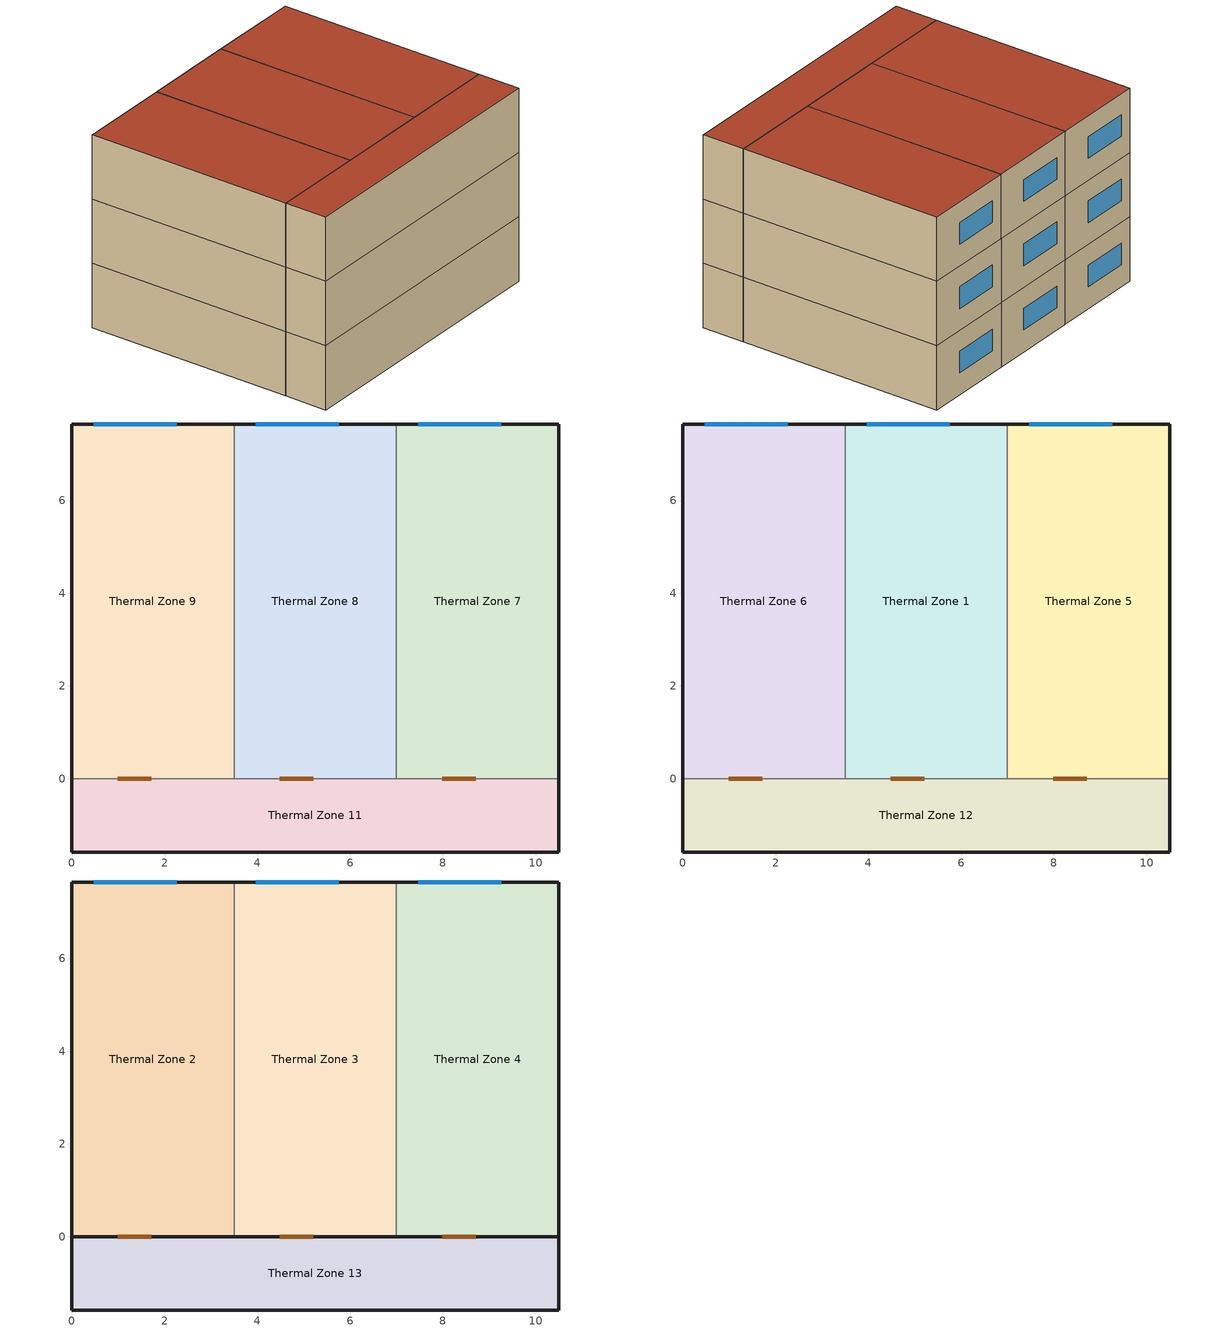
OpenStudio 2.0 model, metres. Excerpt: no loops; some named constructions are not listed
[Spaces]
Thermal Zone 9
 floor ground (ExtSlabCarpet 4in ClimateZone 1-8): 3.5,7.65 3.5,0 0,0 0,7.65 z0
 wall outside (ASHRAE 189.1-2009 ExtWall Mass ClimateZone 1): 3.5,7.65 0,7.65 0,0 z0:2.35
 wall to Thermal Zone 11 (Interior Wall): 0,0 3.5,0 z0:2.35
 wall to Thermal Zone 8 (Interior Wall): 3.5,0 3.5,7.65 z0:2.35
 window (ASHRAE 189.1-2009 ExtWindow ClimateZone 1): 2.26,7.65 0.47,7.65 z0.8:1.59
 door inside (Interior Door): 0.99,0 1.71,0 z0:1.76
Thermal Zone 7
 floor ground (ExtSlabCarpet 4in ClimateZone 1-8): 10.5,7.65 10.5,0 7,0 7,7.65 z0
 wall outside (ASHRAE 189.1-2009 ExtWall Mass ClimateZone 1): 10.5,0 10.5,7.65 7,7.65 z0:2.35
 wall to Thermal Zone 11 (Interior Wall): 7,0 10.5,0 z0:2.35
 wall to Thermal Zone 8 (Interior Wall): 7,7.65 7,0 z0:2.35
 window (ASHRAE 189.1-2009 ExtWindow ClimateZone 1): 9.26,7.65 7.47,7.65 z0.8:1.59
 door inside (Exterior Door): 7.99,0 8.71,0 z0:1.76
Thermal Zone 8
 floor ground (ExtSlabCarpet 4in ClimateZone 1-8): 7,7.65 7,0 3.5,0 3.5,7.65 z0
 wall outside (ASHRAE 189.1-2009 ExtWall Mass ClimateZone 1): 7,7.65 3.5,7.65 z0:2.35
 wall to Thermal Zone 11 (Interior Wall): 3.5,0 7,0 z0:2.35
 window (ASHRAE 189.1-2009 ExtWindow ClimateZone 1): 5.76,7.65 3.97,7.65 z0.8:1.59
 door inside (Exterior Door): 4.49,0 5.21,0 z0:1.76
Thermal Zone 11
 floor ground (ExtSlabCarpet 4in ClimateZone 1-8): 10.5,0 10.5,-1.58 0,-1.58 0,0 z0
 wall outside (Interior Wall): 10.5,-1.58 10.5,0 z0:2.35
 wall outside (ASHRAE 189.1-2009 ExtWall Mass ClimateZone 5): 0,0 0,-1.58 10.5,-1.58 z0:2.35
Thermal Zone 6
 floor to Thermal Zone 9 (Interior Floor): 3.5,7.65 3.5,0 0,0 0,7.65 z2.35
 wall outside (ASHRAE 189.1-2009 ExtWall Mass ClimateZone 5): 3.5,7.65 0,7.65 0,0 z2.35:4.7
 wall to Thermal Zone 1 (Interior Wall): 3.5,0 3.5,7.65 z2.35:4.7
 wall to Thermal Zone 12 (Interior Wall): 0,0 3.5,0 z2.35:4.7
 window (ASHRAE 189.1-2009 ExtWindow ClimateZone 4-5): 2.26,7.65 0.47,7.65 z3.15:3.94
 door inside (Interior Door): 0.99,0 1.71,0 z2.35:4.11
Thermal Zone 5
 floor to Thermal Zone 7 (Interior Floor): 10.5,7.65 10.5,0 7,0 7,7.65 z2.35
 wall outside (ASHRAE 189.1-2009 ExtWall Mass ClimateZone 1): 10.5,7.65 7,7.65 z2.35:4.7
 wall outside (Interior Wall): 10.5,0 10.5,7.65 z2.35:4.7
 wall to Thermal Zone 12 (Interior Wall): 7,0 10.5,0 z2.35:4.7
 wall to Thermal Zone 1 (Interior Wall): 7,7.65 7,0 z2.35:4.7
 window (ASHRAE 189.1-2009 ExtWindow ClimateZone 1): 9.26,7.65 7.47,7.65 z3.15:3.94
 door inside (Exterior Door): 7.99,0 8.71,0 z2.35:4.11
Thermal Zone 1
 floor to Thermal Zone 8 (Interior Floor): 7,7.65 7,0 3.5,0 3.5,7.65 z2.35
 wall outside (ASHRAE 189.1-2009 ExtWall Mass ClimateZone 1): 7,7.65 3.5,7.65 z2.35:4.7
 wall to Thermal Zone 12 (Interior Wall): 3.5,0 7,0 z2.35:4.7
 window (ASHRAE 189.1-2009 ExtWindow ClimateZone 1): 5.76,7.65 3.97,7.65 z3.15:3.94
 door inside (Exterior Door): 4.49,0 5.21,0 z2.35:4.11
Thermal Zone 12
 floor to Thermal Zone 11 (Interior Floor): 10.5,0 10.5,-1.58 0,-1.58 0,0 z2.35
 wall outside (ASHRAE 189.1-2009 ExtWall Mass ClimateZone 5): 0,0 0,-1.58 10.5,-1.58 10.5,0 z2.35:4.7
Thermal Zone 2
 floor to Thermal Zone 6 (Interior Floor): 3.5,7.65 3.5,0 0,0 0,7.65 z4.7
 wall outside (ASHRAE 189.1-2009 ExtWall Mass ClimateZone 1): 3.5,7.65 0,7.65 0,0 z4.7:7.05
 wall to Thermal Zone 3 (Interior Wall): 3.5,0 3.5,7.65 z4.7:7.05
 wall to Thermal Zone 13 (Interior Wall): 0,0 3.5,0 z4.7:7.05
 window (ASHRAE 189.1-2009 ExtWindow ClimateZone 1): 2.26,7.65 0.47,7.65 z5.5:6.29
 door inside (Interior Door): 0.99,0 1.71,0 z4.7:6.46
 roof outside (Interior Ceiling): 3.5,0 3.5,7.65 0,7.65 0,0 z7.05
Thermal Zone 13
 floor to Thermal Zone 12 (Interior Floor): 10.5,0 10.5,-1.58 0,-1.58 0,0 z4.7
 wall outside (ASHRAE 189.1-2009 ExtWall Mass ClimateZone 5): 0,0 0,-1.58 10.5,-1.58 10.5,0 z4.7:7.05
 wall outside (Interior Wall): 10.5,0 0,0 z4.7:7.05
 wall to Thermal Zone 3 (Interior Wall): 7,0 3.5,0 z4.7:7.05
 wall to Thermal Zone 4 (ASHRAE 189.1-2009 ExtWall Mass ClimateZone 1): 10.5,0 7,0 z4.7:7.05
 door inside (Exterior Door): 5.21,0 4.49,0 / 8.71,0 7.99,0 z4.7:6.46
 roof outside (Interior Ceiling): 10.5,-1.58 10.5,0 0,0 0,-1.58 z7.05
Thermal Zone 3
 floor to Thermal Zone 1 (Interior Floor): 7,7.65 7,0 3.5,0 3.5,7.65 z4.7
 wall outside (ASHRAE 189.1-2009 ExtWall Mass ClimateZone 1): 7,7.65 3.5,7.65 z4.7:7.05
 wall to Thermal Zone 4 (Interior Wall): 7,0 7,7.65 z4.7:7.05
 window (ASHRAE 189.1-2009 ExtWindow ClimateZone 1): 5.76,7.65 3.97,7.65 z5.5:6.29
 roof outside (Interior Ceiling): 7,0 7,7.65 3.5,7.65 3.5,0 z7.05
Thermal Zone 4
 floor to Thermal Zone 5 (Interior Floor): 10.5,7.65 10.5,0 7,0 7,7.65 z4.7
 wall outside (ASHRAE 189.1-2009 ExtWall Mass ClimateZone 1): 10.5,0 10.5,7.65 7,7.65 z4.7:7.05
 window (ASHRAE 189.1-2009 ExtWindow ClimateZone 1): 9.26,7.65 7.47,7.65 z5.5:6.29
 roof outside (Interior Ceiling): 10.5,0 10.5,7.65 7,7.65 7,0 z7.05
[Schedule:Day]
Office Bldg Occ Rule 1 Day Schedule 2; Office Bldg Occ Rule 1 Day Schedule 3; Office Bldg Occ Rule 1 Day Schedule 5; Office Bldg Occ Rule 1 Day Schedule 6; Office Bldg Occ Rule 1 Day Schedule 7; Office Bldg Occ Rule 1 Day Schedule 9; Office Bldg Occ Rule 1 Day Schedule 10; Office Bldg Occ Rule 1 Day Schedule 14: 24, 0, 0
Office Bldg Occ Rule 2 Day Schedule 2; Office Bldg Occ Rule 2 Day Schedule 3; Office Bldg Occ Rule 2 Day Schedule 5; Office Bldg Occ Rule 2 Day Schedule 6; Office Bldg Occ Rule 2 Day Schedule 7; Office Bldg Occ Rule 2 Day Schedule 9; Office Bldg Occ Rule 2 Day Schedule 10; Office Bldg Occ Rule 2 Day Schedule 14: 6, 0, 0, 8, 0, 0.1, 14, 0, 0.25, 17, 0, 0.1, 24, 0, 0
Office Bldg Light Rule 1 Day Schedule 1; Office Bldg Light Rule 1 Day Schedule 2; Office Bldg Light Rule 1 Day Schedule 4; Office Bldg Light Rule 1 Day Schedule 5; Office Bldg Light Rule 1 Day Schedule 6; Office Bldg Light Rule 1 Day Schedule 8; Office Bldg Light Rule 1 Day Schedule 9; Office Bldg Light Rule 1 Day Schedule 13: 24, 0, 0.05
Office Bldg Light Rule 2 Day Schedule 1; Office Bldg Light Rule 2 Day Schedule 2; Office Bldg Light Rule 2 Day Schedule 4; Office Bldg Light Rule 2 Day Schedule 5; Office Bldg Light Rule 2 Day Schedule 6; Office Bldg Light Rule 2 Day Schedule 8; Office Bldg Light Rule 2 Day Schedule 9; Office Bldg Light Rule 2 Day Schedule 13: 6, 0, 0.05, 8, 0, 0.1, 14, 0, 0.5, 17, 0, 0.15, 24, 0, 0.05
Office Bldg Equip Rule 1 Day Schedule 1; Office Bldg Equip Rule 1 Day Schedule 2; Office Bldg Equip Rule 1 Day Schedule 4; Office Bldg Equip Rule 1 Day Schedule 5; Office Bldg Equip Rule 1 Day Schedule 6; Office Bldg Equip Rule 1 Day Schedule 8; Office Bldg Equip Rule 1 Day Schedule 9; Office Bldg Equip Rule 1 Day Schedule 13: 24, 0, 0.3
Office Bldg Equip Rule 2 Day Schedule 1; Office Bldg Equip Rule 2 Day Schedule 2; Office Bldg Equip Rule 2 Day Schedule 4; Office Bldg Equip Rule 2 Day Schedule 5; Office Bldg Equip Rule 2 Day Schedule 6; Office Bldg Equip Rule 2 Day Schedule 8; Office Bldg Equip Rule 2 Day Schedule 9; Office Bldg Equip Rule 2 Day Schedule 13: 6, 0, 0.3, 8, 0, 0.4, 14, 0, 0.5, 17, 0, 0.35, 24, 0, 0.3
Office Infil Quarter On Rule 1 Day Schedule 1; Office Infil Quarter On Rule 1 Day Schedule 2; Office Infil Quarter On Rule 1 Day Schedule 4; Office Infil Quarter On Rule 1 Day Schedule 5; Office Infil Quarter On Rule 1 Day Schedule 6; Office Infil Quarter On Rule 1 Day Schedule 8; Office Infil Quarter On Rule 1 Day Schedule 9; Office Infil Quarter On Rule 1 Day Schedule 13: 24, 0, 1
Office Infil Quarter On Rule 2 Day Schedule 1; Office Infil Quarter On Rule 2 Day Schedule 2; Office Infil Quarter On Rule 2 Day Schedule 4; Office Infil Quarter On Rule 2 Day Schedule 5; Office Infil Quarter On Rule 2 Day Schedule 6; Office Infil Quarter On Rule 2 Day Schedule 7; Office Infil Quarter On Rule 2 Day Schedule 8; Office Infil Quarter On Rule 2 Day Schedule 9; Office Infil Quarter On Rule 2 Day Schedule 13: 6, 0, 1, 18, 0, 0.25, 24, 0, 1
